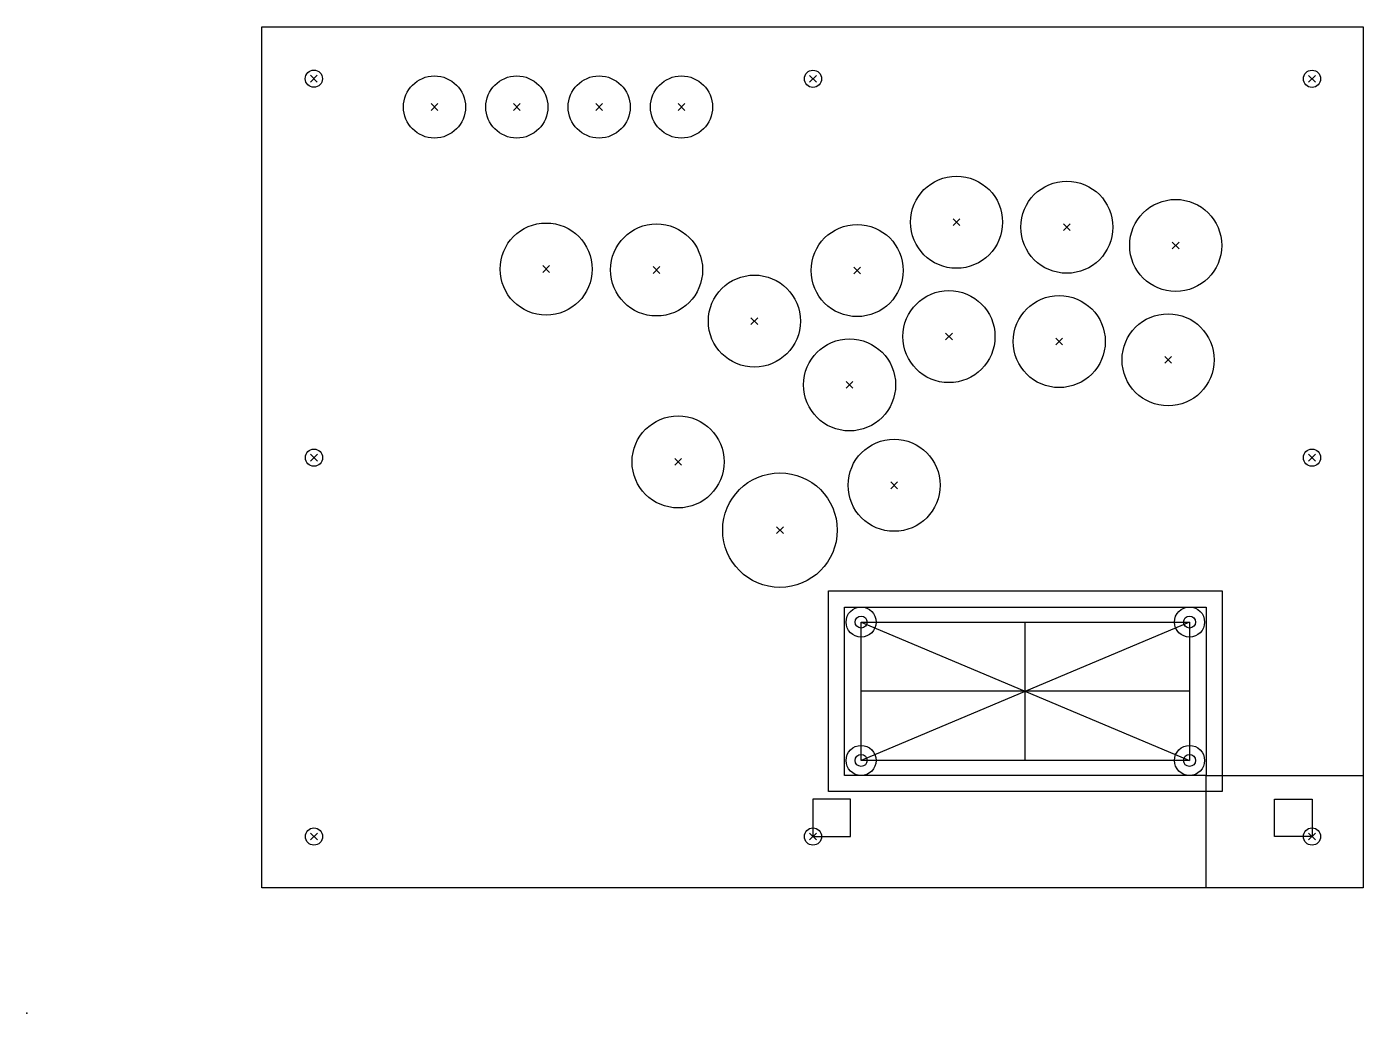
# Model space of a CAD drawing. Header units: millimetres. Extents: x 0 to 357, y 0 to 264.
import ezdxf

# ---------------------------------------------------------------- set-up
doc = ezdxf.new("R2010")
doc.units = ezdxf.units.MM
doc.header["$MEASUREMENT"] = 0
doc.layers.add('Panel 3.1 v4_panel', color=7, linetype='Continuous')

msp = doc.modelspace()

# ---------------------------------------------------------------- linework, layer by layer
at = {"layer": 'Panel 3.1 v4_panel'}
for p, q in [((62.854111, 263.500088), (357.145891, 263.500088)), ((62.854111, 33.500088), (62.854111, 263.500088)), ((357.145891, 263.500088), (357.145891, 33.500088)), ((75.81931, 250.53437), (77.64275, 248.71092)), ((77.64275, 250.53437), (75.81931, 248.71092)), ((209.18821, 250.51137), (211.01165, 248.68792)), ((211.01165, 250.51137), (209.18821, 248.68792)), ((344.35765, 250.51137), (342.53421, 248.68792)), ((342.53421, 250.51137), (344.35765, 248.68792)), ((108.04334, 242.97437), (109.86678, 241.15092)), ((109.86678, 242.97437), (108.04334, 241.15092)), ((131.86685, 242.97437), (130.04341, 241.15092)), ((130.04341, 242.97437), (131.86685, 241.15092)), ((152.04341, 242.97437), (153.86685, 241.15092)), ((153.86685, 242.97437), (152.04341, 241.15092)), ((174.04341, 242.97437), (175.86685, 241.15092)), ((175.86685, 242.97437), (174.04341, 241.15092)), ((249.37065, 212.19837), (247.54721, 210.37492)), ((247.54721, 212.19837), (249.37065, 210.37492)), ((278.84365, 210.87137), (277.02021, 209.04792)), ((277.02021, 210.87137), (278.84365, 209.04792)), ((307.93665, 205.98837), (306.11321, 204.16492)), ((306.11321, 205.98837), (307.93665, 204.16492)), ((137.88871, 199.68537), (139.71215, 197.86192)), ((139.71215, 199.68537), (137.88871, 197.86192)), ((169.21125, 199.45537), (167.38781, 197.63192)), ((167.38781, 199.45537), (169.21125, 197.63192)), ((220.99421, 199.29637), (222.81765, 197.47292)), ((222.81765, 199.29637), (220.99421, 197.47292)), ((195.35235, 185.78437), (193.52891, 183.96092)), ((193.52891, 185.78437), (195.35235, 183.96092)), ((247.34065, 181.65637), (245.51721, 179.83292)), ((245.51721, 181.65637), (247.34065, 179.83292)), ((276.81365, 180.32937), (274.99021, 178.50592)), ((274.99021, 180.32937), (276.81365, 178.50592)), ((305.90665, 175.44637), (304.08321, 173.62292)), ((304.08321, 175.44637), (305.90665, 173.62292)), ((218.96421, 168.75437), (220.78765, 166.93092)), ((220.78765, 168.75437), (218.96421, 166.93092)), ((75.84281, 149.31137), (77.66625, 147.48792)), ((77.66625, 149.31137), (75.84281, 147.48792)), ((173.14911, 148.18737), (174.97255, 146.36392)), ((174.97255, 148.18737), (173.14911, 146.36392)), ((342.53421, 149.31137), (344.35765, 147.48792)), ((344.35765, 149.31137), (342.53421, 147.48792)), ((230.87221, 141.94137), (232.69565, 140.11792)), ((232.69565, 141.94137), (230.87221, 140.11792)), ((200.35721, 129.95337), (202.18065, 128.12992)), ((202.18065, 129.95337), (200.35721, 128.12992)), ((214.236891, 112.809088), (319.444891, 112.809088)), ((214.236891, 59.200645), (214.236891, 112.809088)), ((319.444891, 112.809088), (319.444891, 59.200645)), ((218.535891, 63.500088), (218.535891, 108.510088)), ((218.535891, 108.510088), (315.145891, 108.510088)), ((315.145891, 108.510088), (315.145891, 63.500088)), ((310.720891, 104.485088), (222.960891, 67.525088)), ((222.960891, 104.485088), (310.720891, 67.525088)), ((222.960891, 104.485088), (310.720891, 104.485088)), ((222.960891, 67.525088), (222.960891, 104.485088)), ((266.840891, 67.525088), (266.840891, 104.485088)), ((310.720891, 104.485088), (310.720891, 67.525088)), ((310.720891, 86.005088), (222.960891, 86.005088)), ((310.720891, 67.525088), (222.960891, 67.525088)), ((315.145891, 63.500088), (218.535891, 63.500088)), ((315.145891, 33.500088), (315.145891, 63.500088)), ((315.145891, 63.500088), (357.145891, 63.500088)), ((357.145891, 63.500088), (357.145891, 33.500088)), ((220.09993, 57.200645), (210.09993, 57.200645)), ((210.09993, 57.200645), (210.09993, 47.200645)), ((319.444891, 59.200645), (214.236891, 59.200645)), ((220.09993, 47.200645), (220.09993, 57.200645)), ((333.44593, 47.200645), (333.44593, 57.200645)), ((333.44593, 57.200645), (343.44593, 57.200645)), ((343.44593, 57.200645), (343.44593, 47.200645)), ((75.84281, 48.11237), (77.66625, 46.28892)), ((77.66625, 48.11237), (75.84281, 46.28892)), ((209.18821, 48.11237), (211.01165, 46.28892)), ((211.01165, 48.11237), (209.18821, 46.28892)), ((210.09993, 47.200645), (220.09993, 47.200645)), ((343.44593, 47.200645), (333.44593, 47.200645)), ((342.53421, 48.11237), (344.35765, 46.28892)), ((344.35765, 48.11237), (342.53421, 46.28892)), ((357.145891, 33.500088), (62.854111, 33.500088)), ((357.145891, 33.500088), (315.145891, 33.500088))]:
    msp.add_line(p, q, dxfattribs=at)
for centre, radius in [((76.73103, 249.622645), 2.3), ((108.95506, 242.062645), 8.3), ((130.95513, 242.062645), 8.3), ((152.95513, 242.062645), 8.3), ((174.95513, 242.062645), 8.3), ((210.09993, 249.599645), 2.3), ((343.44593, 249.599645), 2.3), ((248.45893, 211.286645), 12.3), ((277.93193, 209.959645), 12.3), ((307.02493, 205.076645), 12.3), ((138.80043, 198.773645), 12.3), ((168.29953, 198.543645), 12.3), ((221.90593, 198.384645), 12.3), ((194.44063, 184.872645), 12.3), ((246.42893, 180.744645), 12.3), ((275.90193, 179.417645), 12.3), ((304.99493, 174.534645), 12.3), ((219.87593, 167.842645), 12.3), ((174.06083, 147.275645), 12.3), ((76.75453, 148.399645), 2.3), ((231.78393, 141.029645), 12.3), ((343.44593, 148.399645), 2.3), ((201.26893, 129.041645), 15.3), ((222.960891, 104.485088), 4.025), ((310.720891, 104.485088), 4.025), ((222.960891, 104.485088), 1.6), ((310.720891, 104.485088), 1.6), ((222.960891, 67.525088), 4.025), ((310.720891, 67.525088), 4.025), ((222.960891, 67.525088), 1.6), ((310.720891, 67.525088), 1.6), ((76.75453, 47.200645), 2.3), ((210.09993, 47.200645), 2.3), ((343.44593, 47.200645), 2.3)]:
    msp.add_circle(centre, radius, dxfattribs=at)
msp.add_point((0, 0), dxfattribs=at)

doc.saveas('drawing.dxf')
